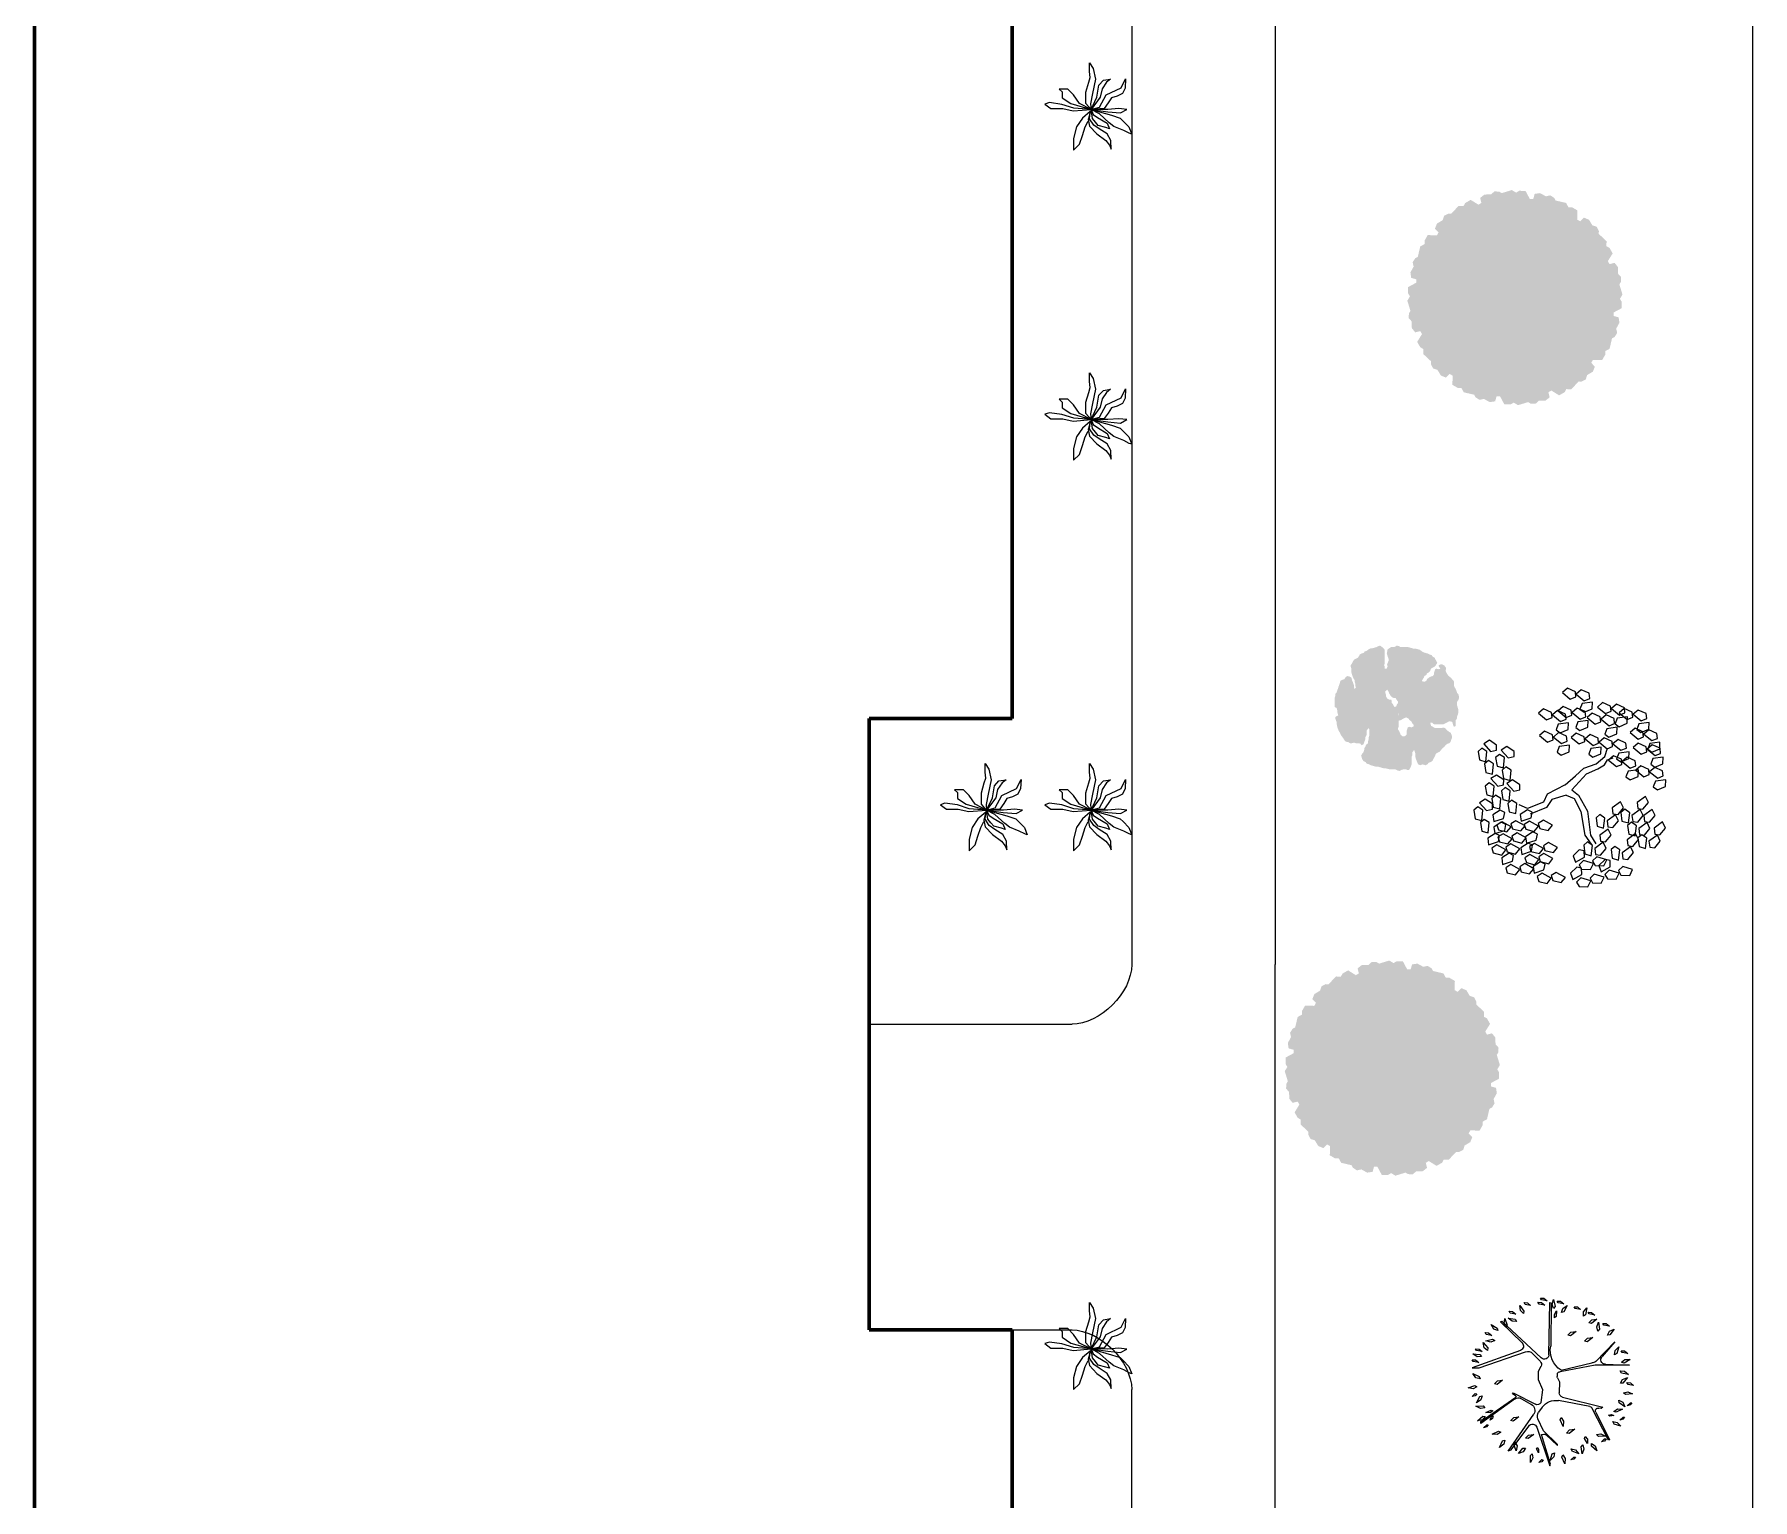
# Model space of a CAD drawing. Header units: millimetres. Extents: x -273369 to 399464, y -35443 to 194245.
# Drawn here: x 303729 to 307326, y 171941 to 175008 of the extents above; entities that cross this region are included whole.
import ezdxf

# ---------------------------------------------------------------- set-up
doc = ezdxf.new("R2010")
doc.units = ezdxf.units.MM
doc.layers.add('TREES', color=3, linetype='Continuous')

# ---------------------------------------------------------------- blocks, each defined once
blk = doc.blocks.new('R_TREE13')
at = {"layer": 'TREES', "color": 3}
for p, q in [((-659, 1066), (-719, 1123)), ((-719, 1123), (-685, 1015)), ((-622, 1111), (-575, 1160)), ((-609, 1159), (-622, 1111)), ((-577, 1185), (-609, 1159)), ((-575, 1160), (-577, 1185)), ((-445, 1154), (-496, 1052)), ((-441, 1070), (-445, 1154)), ((-331, 1155), (-407, 1192)), ((-407, 1192), (-341, 1098)), ((-390, 1229), (-343, 1279)), ((-377, 1278), (-390, 1229)), ((-345, 1304), (-377, 1278)), ((-343, 1279), (-345, 1304)), ((-300, 1093), (-331, 1155)), ((-197, 1314), (-209, 1201)), ((-209, 1201), (-182, 1170)), ((-164, 1237), (-197, 1314)), ((-182, 1170), (-164, 1237)), ((-18, 1279), (-61, 1330)), ((-61, 1330), (-45, 1241)), ((-45, 1241), (-16, 1223)), ((-22, 1158), (-23, 1117)), ((-23, 1117), (36, 1153)), ((66, 1231), (-22, 1158)), ((-16, 1223), (-18, 1279)), ((36, 1153), (66, 1231)), ((171, 1185), (117, 1250)), ((117, 1250), (138, 1137)), ((138, 1137), (174, 1116)), ((174, 1116), (171, 1185)), ((282, 874), (269, 1263)), ((269, 1263), (269, 710)), ((359, 1276), (301, 1178)), ((301, 1178), (314, 1138)), ((314, 1138), (357, 1192)), ((357, 1192), (359, 1276)), ((497, 1186), (454, 1238)), ((454, 1238), (471, 1148)), ((471, 1148), (499, 1130)), ((499, 1130), (497, 1186)), ((-973, 812), (-925, 861)), ((-960, 860), (-973, 812)), ((-927, 886), (-960, 860)), ((-939, 940), (-948, 923)), ((-948, 923), (-425, 655)), ((-493, 719), (-939, 940)), ((-925, 861), (-927, 886)), ((-881, 876), (-886, 762)), ((-844, 801), (-881, 876)), ((-685, 1015), (-647, 998)), ((-647, 998), (-659, 1066)), ((-549, 1013), (-558, 945)), ((-558, 945), (-542, 926)), ((-531, 966), (-549, 1013)), ((-542, 926), (-531, 966)), ((-496, 1052), (-481, 1013)), ((-481, 1013), (-441, 1070)), ((-341, 1098), (-300, 1093)), ((327, 719), (646, 1029)), ((646, 1029), (405, 821)), ((455, 1062), (436, 1025)), ((436, 1025), (505, 1034)), ((565, 1093), (455, 1062)), ((505, 1034), (565, 1093)), ((758, 949), (753, 908)), ((753, 908), (815, 940)), ((850, 1016), (758, 949)), ((815, 940), (850, 1016)), ((940, 887), (898, 939)), ((898, 939), (914, 849)), ((914, 849), (943, 832)), ((943, 832), (940, 887)), ((-1040, 708), (-1119, 736)), ((-1119, 736), (-1044, 651)), ((-1044, 651), (-1002, 651)), ((-1002, 651), (-1040, 708)), ((-998, 587), (-920, 539)), ((-931, 584), (-998, 587)), ((-888, 549), (-931, 584)), ((-886, 762), (-857, 733)), ((-857, 733), (-844, 801)), ((-415, 833), (-435, 808)), ((-435, 808), (-428, 769)), ((-249, 180), (-415, 833)), ((-401, 623), (-307, 119)), ((269, 710), (159, 141)), ((184, 161), (306, 655)), ((715, 670), (646, 579)), ((646, 579), (654, 538)), ((654, 538), (703, 587)), ((703, 587), (715, 670)), ((851, 781), (819, 755)), ((819, 755), (886, 735)), ((964, 764), (851, 781)), ((886, 735), (964, 764)), ((1012, 739), (943, 648)), ((943, 648), (951, 607)), ((951, 607), (1000, 656)), ((1000, 656), (1012, 739)), ((1121, 650), (1078, 702)), ((1078, 702), (1095, 612)), ((1194, 577), (1082, 555)), ((1095, 612), (1123, 595)), ((1123, 595), (1121, 650)), ((1130, 523), (1194, 577)), ((-1266, 317), (-1219, 367)), ((-1254, 366), (-1266, 317)), ((-1221, 391), (-1254, 366)), ((-1219, 367), (-1221, 391)), ((-1091, 529), (-1169, 498)), ((-1169, 498), (-1055, 484)), ((-1101, 391), (-1166, 444)), ((-1166, 444), (-1125, 338)), ((-1125, 338), (-1086, 323)), ((-1086, 323), (-1101, 391)), ((-1024, 511), (-1091, 529)), ((-1055, 484), (-1024, 511)), ((-920, 539), (-888, 549)), ((-770, 380), (-839, 289)), ((-839, 289), (-831, 248)), ((-831, 248), (-782, 297)), ((-782, 297), (-770, 380)), ((812, 401), (743, 310)), ((743, 310), (751, 269)), ((751, 269), (800, 318)), ((800, 318), (812, 401)), ((1082, 555), (1061, 519)), ((1061, 519), (1130, 523)), ((1208, 423), (1166, 475)), ((1166, 475), (1182, 385)), ((1182, 385), (1211, 368)), ((1211, 368), (1208, 423)), ((-1244, 227), (-1327, 220)), ((-1327, 220), (-1223, 173)), ((-1217, 43), (-1275, -18)), ((-1275, -18), (-1166, 15)), ((-1185, 189), (-1244, 227)), ((-1223, 173), (-1185, 189)), ((-1149, 53), (-1217, 43)), ((-1166, 15), (-1149, 53)), ((-861, -84), (-1032, 100)), ((-1032, 100), (-1019, 100)), ((-1019, 100), (-797, -126)), ((-639, 199), (-723, 193)), ((-723, 193), (-619, 146)), ((-581, 162), (-639, 199)), ((-619, 146), (-581, 162)), ((-5, 131), (-181, 127)), ((61, 100), (-5, 131)), ((96, 99), (130, 98)), ((1052, 80), (1032, 53)), ((1032, 53), (1087, 50)), ((1143, 87), (1052, 80)), ((1087, 50), (1143, 87)), ((1129, 204), (1120, 164)), ((1120, 164), (1184, 188)), ((1229, 259), (1129, 204)), ((1184, 188), (1229, 259)), ((1218, 62), (1184, 38)), ((1184, 38), (1249, 13)), ((1329, 37), (1218, 62)), ((1249, 13), (1329, 37)), ((1301, 150), (1259, 202)), ((1259, 202), (1275, 112)), ((1275, 112), (1303, 95)), ((1303, 95), (1301, 150)), ((-1359, -26), (-1337, -13)), ((-737, -234), (-1359, -26)), ((-1337, -13), (-855, -161)), ((-1308, -204), (-1260, -154)), ((-1295, -155), (-1308, -204)), ((-1262, -129), (-1295, -155)), ((-1260, -154), (-1262, -129)), ((-1099, -205), (-1149, -208)), ((-1149, -208), (-1088, -238)), ((-1065, -228), (-1099, -205)), ((-1088, -238), (-1065, -228)), ((-855, -161), (-849, -121)), ((-797, -126), (-603, -217)), ((-414, -147), (-494, -205)), ((-183, -615), (-366, -258)), ((-342, -168), (-337, -165)), ((-337, -165), (-133, -139)), ((-133, -139), (30, -206)), ((30, -206), (168, -206)), ((168, -206), (252, -166)), ((330, -180), (456, -303)), ((979, -799), (385, -163)), ((436, -38), (1280, -25)), ((1275, -4), (576, -8)), ((1281, -159), (1238, -107)), ((1238, -107), (1254, -197)), ((1254, -197), (1283, -215)), ((1280, -25), (1275, -4)), ((1283, -215), (1281, -159)), ((1348, -118), (1305, -66)), ((1305, -66), (1321, -156)), ((1321, -156), (1350, -173)), ((1350, -173), (1348, -118)), ((-1234, -296), (-1307, -336)), ((-1307, -336), (-1193, -337)), ((-1165, -307), (-1234, -296)), ((-1193, -337), (-1165, -307)), ((-1134, -454), (-1163, -532)), ((-1163, -532), (-1077, -458)), ((-1076, -416), (-1134, -454)), ((-1124, -699), (-526, -285)), ((-1038, -554), (-1121, -567)), ((-717, -365), (-1108, -662)), ((-1077, -458), (-1076, -416)), ((-978, -588), (-1038, -554)), ((-853, -283), (-922, -374)), ((-922, -374), (-914, -415)), ((-914, -415), (-865, -366)), ((-865, -366), (-853, -283)), ((-570, -525), (-639, -615)), ((-582, -608), (-570, -525)), ((-367, -324), (-269, -501)), ((506, -499), (221, -1281)), ((225, -1166), (483, -418)), ((628, -471), (968, -824)), ((1141, -443), (1101, -452)), ((1101, -452), (1150, -500)), ((1233, -511), (1141, -443)), ((1150, -500), (1233, -511)), ((1276, -386), (1233, -334)), ((1233, -334), (1249, -424)), ((1249, -424), (1278, -441)), ((1278, -441), (1276, -386)), ((-1108, -662), (-1124, -699)), ((-1121, -567), (-1015, -607)), ((-1012, -770), (-1063, -836)), ((-1063, -836), (-958, -791)), ((-1015, -607), (-978, -588)), ((-945, -751), (-1012, -770)), ((-958, -791), (-945, -751)), ((-819, -815), (-857, -873)), ((-803, -853), (-819, -815)), ((-273, -578), (-678, -1139)), ((-647, -1139), (-250, -575)), ((-639, -615), (-631, -656)), ((-631, -656), (-582, -608)), ((-228, -577), (-198, -630)), ((-198, -630), (-183, -615)), ((24, -787), (-45, -878)), ((12, -870), (24, -787)), ((912, -713), (876, -733)), ((876, -733), (937, -764)), ((1020, -750), (912, -713)), ((937, -764), (1020, -750)), ((968, -824), (979, -799)), ((975, -562), (977, -631)), ((1010, -584), (975, -562)), ((977, -631), (1029, -697)), ((1029, -697), (1010, -584)), ((1094, -576), (1110, -666)), ((1136, -628), (1094, -576)), ((1110, -666), (1138, -683)), ((1138, -683), (1136, -628)), ((-857, -873), (-851, -957)), ((-851, -957), (-803, -853)), ((-746, -1095), (-698, -1045)), ((-733, -1046), (-746, -1095)), ((-700, -1021), (-733, -1046)), ((-698, -1045), (-700, -1021)), ((-636, -1194), (-559, -1109)), ((-594, -951), (-625, -991)), ((-625, -991), (-562, -965)), ((-563, -1068), (-616, -1112)), ((-554, -941), (-594, -951)), ((-559, -1109), (-563, -1068)), ((-562, -965), (-554, -941)), ((-473, -944), (-504, -990)), ((-504, -990), (-500, -1057)), ((-500, -1057), (-461, -975)), ((-461, -975), (-473, -944)), ((-422, -1075), (-433, -1144)), ((-391, -1104), (-422, -1075)), ((-394, -1218), (-391, -1104)), ((-45, -878), (-37, -919)), ((-37, -919), (12, -870)), ((547, -1026), (506, -1030)), ((506, -1030), (549, -1084)), ((631, -1104), (547, -1026)), ((549, -1084), (631, -1104)), ((666, -914), (639, -978)), ((639, -978), (660, -1059)), ((660, -1059), (689, -949)), ((689, -949), (666, -914)), ((791, -1015), (748, -963)), ((748, -963), (765, -1053)), ((765, -1053), (793, -1070)), ((793, -1070), (791, -1015)), ((826, -865), (851, -929)), ((866, -873), (826, -865)), ((851, -929), (922, -973)), ((922, -973), (866, -873)), ((-678, -1139), (-647, -1139)), ((-616, -1112), (-636, -1194)), ((-433, -1144), (-394, -1218)), ((-294, -1140), (-340, -1210)), ((-340, -1210), (-239, -1157)), ((-229, -1117), (-294, -1140)), ((-240, -1281), (-193, -1231)), ((-228, -1232), (-240, -1281)), ((-239, -1157), (-229, -1117)), ((-195, -1206), (-228, -1232)), ((-193, -1231), (-195, -1206)), ((-85, -1202), (-116, -1264)), ((-116, -1264), (-100, -1346)), ((-100, -1346), (-64, -1238)), ((-64, -1238), (-85, -1202)), ((47, -1151), (64, -1218)), ((86, -1165), (47, -1151)), ((64, -1218), (130, -1270)), ((130, -1270), (86, -1165)), ((221, -1281), (225, -1166)), ((353, -1226), (310, -1174)), ((310, -1174), (326, -1264)), ((326, -1264), (355, -1281)), ((355, -1281), (353, -1226)), ((406, -1130), (403, -1199)), ((403, -1199), (451, -1268)), ((440, -1155), (406, -1130)), ((451, -1268), (440, -1155)), ((528, -1169), (485, -1117)), ((485, -1117), (502, -1207)), ((502, -1207), (530, -1225)), ((530, -1225), (528, -1169))]:
    blk.add_line(p, q, dxfattribs=at)
for centre, radius, start, end in [((356, 877), 74.2, 181.8634, 310.8225), ((-473, 760), 45.5, 243.64, 10.6014), ((-446, 614), 45.5, 10.6014, 62.8786), ((379, 666), 74.2, 134.2448, 188.0202), ((-569, 70), 267, 305.6088, 10.6014), ((-182, 197), 69.3, 194.2079, 271.0805), ((80, 142), 45.5, 245.2333, 290.9483), ((113, 140), 45.5, 290.9483, 1.3032), ((501, 356), 372, 211.6861, 281.6811), ((-894, -115), 45.5, 351.8668, 43.0362), ((-761, -305), 74.2, 305.6088, 71.5971), ((-559, -115), 111, 246.551, 305.6088), ((-464, -377), 111, 28.8202, 123.7178), ((-304, -226), 69.3, 123.3556, 207.1442), ((281, -229), 69.3, 45.654, 114.8963), ((439, -112), 74.2, 91.721, 223.4992), ((-334, -537), 74.2, 322.3062, 28.8202), ((378, -382), 111, 341.1475, 45.654), ((576, -524), 74.2, 45.654, 159.9847), ((-239, -584), 13.6, 28.8202, 142.9276)]:
    blk.add_arc(centre, radius, start, end, dxfattribs=at)
blk = doc.blocks.new('R_TREE9')
at = {"layer": 'TREES', "color": 3}
for p, q in [((-699, 992), (-617, 1059)), ((-617, 1059), (-545, 1024)), ((-540, 1054), (-459, 1120)), ((-532, 993), (-540, 1054)), ((-386, 1085), (-460, 983)), ((-459, 1120), (-386, 1085)), ((3, 1024), (43, 1121)), ((43, 1121), (124, 1124)), ((124, 1124), (108, 1000)), ((143, 1027), (171, 1094)), ((171, 1094), (232, 1087)), ((232, 1087), (275, 991)), ((278, 993), (318, 1090)), ((318, 1090), (399, 1093)), ((399, 1093), (382, 969)), ((418, 996), (445, 1063)), ((445, 1063), (506, 1056)), ((459, 955), (499, 1052)), ((499, 1052), (580, 1055)), ((506, 1056), (550, 960)), ((580, 1055), (563, 931)), ((-707, 879), (-583, 895)), ((-683, 802), (-707, 879)), ((-690, 932), (-699, 992)), ((-618, 922), (-690, 932)), ((-545, 1024), (-618, 922)), ((-583, 895), (-540, 835)), ((-540, 835), (-579, 788)), ((-547, 867), (-465, 934)), ((-538, 807), (-547, 867)), ((-460, 983), (-532, 993)), ((-393, 899), (-466, 797)), ((-465, 934), (-393, 899)), ((-389, 786), (-307, 853)), ((-388, 928), (-307, 995)), ((-380, 868), (-388, 928)), ((-308, 858), (-380, 868)), ((-235, 960), (-308, 858)), ((-307, 995), (-235, 960)), ((-307, 853), (-235, 817)), ((-231, 847), (-149, 914)), ((-223, 786), (-231, 847)), ((-77, 878), (-150, 777)), ((-149, 914), (-77, 878)), ((39, 974), (3, 1024)), ((108, 1000), (39, 974)), ((222, 930), (143, 1027)), ((161, 858), (189, 926)), ((241, 761), (161, 858)), ((189, 926), (250, 918)), ((275, 991), (222, 930)), ((250, 918), (294, 822)), ((314, 943), (278, 993)), ((382, 969), (314, 943)), ((497, 899), (418, 996)), ((436, 827), (464, 895)), ((495, 906), (459, 955)), ((464, 895), (525, 887)), ((563, 931), (495, 906)), ((550, 960), (497, 899)), ((525, 887), (568, 791)), ((599, 958), (626, 1026)), ((678, 861), (599, 958)), ((617, 789), (645, 857)), ((626, 1026), (687, 1018)), ((645, 857), (706, 849)), ((731, 922), (678, 861)), ((687, 1018), (731, 922)), ((698, 824), (739, 921)), ((706, 849), (749, 754)), ((739, 921), (819, 924)), ((819, 924), (803, 800)), ((838, 827), (866, 894)), ((866, 894), (927, 887)), ((927, 887), (970, 791)), ((-1032, 688), (-960, 724)), ((-1028, 582), (-1032, 688)), ((-960, 724), (-923, 604)), ((-839, 667), (-757, 734)), ((-830, 606), (-839, 667)), ((-685, 698), (-758, 597)), ((-757, 734), (-685, 698)), ((-579, 788), (-683, 802)), ((-681, 728), (-599, 795)), ((-672, 667), (-681, 728)), ((-600, 658), (-672, 667)), ((-527, 760), (-600, 658)), ((-599, 795), (-527, 760)), ((-555, 754), (-431, 769)), ((-532, 676), (-555, 754)), ((-466, 797), (-538, 807)), ((-427, 662), (-532, 676)), ((-431, 769), (-388, 710)), ((-388, 710), (-427, 662)), ((-397, 672), (-273, 688)), ((-374, 595), (-397, 672)), ((-381, 725), (-389, 786)), ((-308, 716), (-381, 725)), ((-235, 817), (-308, 716)), ((-273, 688), (-231, 629)), ((-231, 629), (-269, 581)), ((-150, 777), (-223, 786)), ((126, 692), (166, 790)), ((162, 643), (126, 692)), ((230, 669), (162, 643)), ((166, 790), (247, 793)), ((247, 793), (230, 669)), ((294, 822), (241, 761)), ((266, 695), (294, 763)), ((345, 598), (266, 695)), ((294, 763), (354, 755)), ((342, 580), (382, 677)), ((398, 659), (345, 598)), ((354, 755), (398, 659)), ((382, 677), (463, 680)), ((516, 730), (436, 827)), ((463, 680), (446, 556)), ((482, 582), (510, 650)), ((510, 650), (570, 643)), ((568, 791), (516, 730)), ((570, 643), (614, 547)), ((697, 693), (617, 789)), ((749, 754), (697, 693)), ((734, 774), (698, 824)), ((803, 800), (734, 774)), ((768, 561), (809, 658)), ((809, 658), (889, 661)), ((918, 730), (838, 827)), ((857, 658), (885, 726)), ((936, 561), (857, 658)), ((889, 661), (873, 537)), ((885, 726), (945, 718)), ((908, 564), (936, 631)), ((970, 791), (918, 730)), ((936, 631), (997, 624)), ((945, 718), (989, 622)), ((-1079, 525), (-1007, 561)), ((-1075, 419), (-1079, 525)), ((-1021, 389), (-1075, 419)), ((-975, 552), (-1028, 582)), ((-970, 441), (-1021, 389)), ((-1007, 561), (-970, 441)), ((-989, 344), (-927, 453)), ((-923, 604), (-975, 552)), ((-927, 453), (-854, 450)), ((-854, 450), (-839, 391)), ((-847, 553), (-723, 569)), ((-824, 476), (-847, 553)), ((-758, 597), (-830, 606)), ((-719, 462), (-824, 476)), ((-723, 569), (-681, 510)), ((-681, 510), (-719, 462)), ((-628, 396), (-547, 463)), ((-547, 463), (-474, 428)), ((-474, 428), (-547, 326)), ((-453, 485), (-372, 552)), ((-445, 425), (-453, 485)), ((-372, 415), (-445, 425)), ((-269, 581), (-374, 595)), ((-372, 552), (-299, 517)), ((-299, 517), (-372, 415)), ((-295, 547), (-214, 613)), ((-287, 486), (-295, 547)), ((-214, 476), (-287, 486)), ((-214, 613), (-141, 578)), ((-141, 578), (-214, 476)), ((284, 527), (312, 594)), ((364, 430), (284, 527)), ((308, 383), (367, 421)), ((312, 594), (373, 587)), ((378, 530), (342, 580)), ((416, 491), (364, 430)), ((367, 421), (390, 489)), ((373, 587), (416, 491)), ((446, 556), (378, 530)), ((408, 389), (507, 421)), ((561, 486), (482, 582)), ((500, 414), (528, 482)), ((528, 482), (589, 474)), ((614, 547), (561, 486)), ((589, 474), (632, 378)), ((640, 436), (680, 533)), ((676, 386), (640, 436)), ((680, 533), (761, 536)), ((761, 536), (744, 412)), ((804, 511), (768, 561)), ((780, 439), (808, 506)), ((859, 342), (780, 439)), ((873, 537), (804, 511)), ((808, 506), (868, 499)), ((868, 499), (912, 403)), ((988, 467), (908, 564)), ((927, 395), (955, 463)), ((989, 622), (936, 561)), ((955, 463), (1015, 455)), ((1040, 528), (988, 467)), ((997, 624), (1040, 528)), ((1015, 455), (1059, 359)), ((-1172, 180), (-1100, 217)), ((-1125, 343), (-1053, 380)), ((-1121, 238), (-1125, 343)), ((-1068, 208), (-1121, 238)), ((-1100, 217), (-1063, 97)), ((-1016, 260), (-1068, 208)), ((-1053, 380), (-1016, 260)), ((-914, 316), (-989, 344)), ((-962, 212), (-890, 248)), ((-958, 106), (-962, 212)), ((-915, 375), (-843, 411)), ((-911, 269), (-915, 375)), ((-839, 391), (-914, 316)), ((-858, 239), (-911, 269)), ((-890, 248), (-853, 128)), ((-806, 291), (-858, 239)), ((-843, 411), (-806, 291)), ((-795, 222), (-671, 238)), ((-771, 145), (-795, 222)), ((-786, 335), (-705, 402)), ((-778, 275), (-786, 335)), ((-705, 265), (-778, 275)), ((-705, 402), (-632, 367)), ((-632, 367), (-705, 265)), ((-671, 238), (-628, 178)), ((-545, 145), (-656, 220)), ((-545, 214), (-650, 277)), ((-620, 336), (-628, 396)), ((-547, 326), (-620, 336)), ((-253, 177), (-545, 214)), ((-462, 372), (-338, 388)), ((-438, 295), (-462, 372)), ((-334, 281), (-438, 295)), ((-338, 388), (-295, 328)), ((-295, 328), (-334, 281)), ((197, 164), (256, 302)), ((256, 302), (308, 383)), ((267, 133), (320, 283)), ((320, 283), (408, 389)), ((400, 242), (441, 339)), ((436, 192), (400, 242)), ((505, 218), (436, 192)), ((441, 339), (521, 342)), ((580, 317), (500, 414)), ((521, 342), (505, 218)), ((540, 244), (568, 312)), ((620, 148), (540, 244)), ((568, 312), (629, 305)), ((632, 378), (580, 317)), ((672, 209), (620, 148)), ((629, 305), (672, 209)), ((744, 412), (676, 386)), ((798, 270), (826, 338)), ((878, 173), (798, 270)), ((826, 338), (887, 330)), ((912, 403), (859, 342)), ((930, 234), (878, 173)), ((887, 330), (930, 234)), ((1006, 298), (927, 395)), ((944, 135), (984, 233)), ((984, 233), (1065, 236)), ((1059, 359), (1006, 298)), ((1065, 236), (1048, 111)), ((-1168, 75), (-1172, 180)), ((-1115, 45), (-1168, 75)), ((-1063, 97), (-1115, 45)), ((-1083, 0), (-1020, 108)), ((-1020, 108), (-947, 106)), ((-933, 47), (-1007, -28)), ((-905, 76), (-958, 106)), ((-947, 106), (-933, 47)), ((-853, 128), (-905, 76)), ((-873, 31), (-810, 140)), ((-797, 3), (-873, 31)), ((-810, 140), (-737, 137)), ((-723, 78), (-797, 3)), ((-667, 131), (-771, 145)), ((-737, 137), (-723, 78)), ((-628, 178), (-667, 131)), ((-258, 95), (-545, 145)), ((-101, 14), (-258, 95)), ((-60, 70), (-253, 177)), ((-60, -80), (-101, 14)), ((4, -11), (-60, 70)), ((4, -11), (197, 164)), ((63, -93), (174, 33)), ((174, 33), (267, 133)), ((559, 76), (587, 144)), ((638, -21), (559, 76)), ((587, 144), (647, 136)), ((691, 40), (638, -21)), ((647, 136), (691, 40)), ((722, 85), (762, 183)), ((757, 36), (722, 85)), ((826, 61), (757, 36)), ((762, 183), (843, 186)), ((843, 186), (826, 61)), ((861, 88), (889, 156)), ((941, -9), (861, 88)), ((889, 156), (950, 148)), ((994, 52), (941, -9)), ((979, 86), (944, 135)), ((950, 148), (994, 52)), ((1048, 111), (979, 86)), ((1083, 138), (1111, 206)), ((1163, 41), (1083, 138)), ((1102, -31), (1130, 37)), ((1111, 206), (1172, 198)), ((1130, 37), (1191, 30)), ((1216, 102), (1163, 41)), ((1172, 198), (1216, 102)), ((1191, 30), (1234, -66)), ((-1119, -142), (-1057, -91)), ((-1093, -244), (-1119, -142)), ((-1007, -28), (-1083, 0)), ((-1057, -91), (-996, -201)), ((-996, -201), (-1035, -262)), ((-757, -236), (-695, -185)), ((-695, -185), (-633, -294)), ((-60, -80), (-112, -255)), ((63, -93), (-48, -312)), ((424, -140), (464, -43)), ((460, -190), (424, -140)), ((528, -164), (460, -190)), ((464, -43), (545, -40)), ((545, -40), (528, -164)), ((564, -137), (591, -70)), ((643, -234), (564, -137)), ((591, -70), (652, -77)), ((696, -173), (643, -234)), ((652, -77), (696, -173)), ((692, -153), (733, -55)), ((728, -202), (692, -153)), ((797, -176), (728, -202)), ((733, -55), (813, -52)), ((813, -52), (797, -176)), ((832, -150), (860, -82)), ((912, -247), (832, -150)), ((860, -82), (921, -90)), ((880, -81), (908, -13)), ((959, -177), (880, -81)), ((908, -13), (969, -20)), ((964, -186), (912, -247)), ((921, -90), (964, -186)), ((1012, -116), (959, -177)), ((969, -20), (1012, -116)), ((1181, -127), (1102, -31)), ((1234, -66), (1181, -127)), ((-1131, -311), (-1068, -261)), ((-1105, -413), (-1131, -311)), ((-1046, -431), (-1105, -413)), ((-1035, -262), (-1093, -244)), ((-1068, -261), (-1007, -370)), ((-1007, -370), (-1046, -431)), ((-1005, -469), (-967, -350)), ((-967, -350), (-895, -336)), ((-869, -392), (-926, -480)), ((-903, -461), (-840, -411)), ((-895, -336), (-869, -392)), ((-892, -292), (-829, -241)), ((-866, -394), (-892, -292)), ((-807, -412), (-866, -394)), ((-840, -411), (-779, -520)), ((-829, -241), (-768, -351)), ((-768, -351), (-807, -412)), ((-769, -405), (-706, -354)), ((-743, -507), (-769, -405)), ((-731, -338), (-757, -236)), ((-673, -356), (-731, -338)), ((-706, -354), (-645, -464)), ((-633, -294), (-673, -356)), ((-489, -299), (-426, -248)), ((-463, -401), (-489, -299)), ((-404, -419), (-463, -401)), ((-426, -248), (-365, -357)), ((-365, -357), (-404, -419)), ((-212, -318), (-293, -518)), ((-147, -355), (-223, -549)), ((-112, -255), (-212, -318)), ((-48, -312), (-147, -355)), ((582, -306), (610, -238)), ((662, -403), (582, -306)), ((610, -238), (671, -246)), ((714, -342), (662, -403)), ((671, -246), (714, -342)), ((851, -318), (879, -251)), ((930, -415), (851, -318)), ((879, -251), (939, -258)), ((983, -354), (930, -415)), ((939, -258), (983, -354)), ((-1014, -524), (-952, -473)), ((-988, -626), (-1014, -524)), ((-926, -480), (-1005, -469)), ((-952, -473), (-890, -582)), ((-890, -582), (-930, -644)), ((-877, -563), (-903, -461)), ((-819, -582), (-877, -563)), ((-779, -520), (-819, -582)), ((-778, -619), (-740, -500)), ((-698, -630), (-778, -619)), ((-684, -525), (-743, -507)), ((-740, -500), (-668, -487)), ((-641, -542), (-698, -630)), ((-645, -464), (-684, -525)), ((-668, -487), (-641, -542)), ((-643, -563), (-605, -444)), ((-564, -574), (-643, -563)), ((-641, -618), (-578, -567)), ((-614, -720), (-641, -618)), ((-605, -444), (-533, -430)), ((-578, -567), (-517, -676)), ((-507, -485), (-564, -574)), ((-533, -430), (-507, -485)), ((-500, -468), (-437, -417)), ((-474, -570), (-500, -468)), ((-494, -630), (-432, -579)), ((-416, -588), (-474, -570)), ((-437, -417), (-376, -526)), ((-432, -579), (-371, -689)), ((-376, -526), (-416, -588)), ((-375, -626), (-337, -506)), ((-337, -506), (-265, -493)), ((-238, -548), (-295, -637)), ((-265, -493), (-238, -548)), ((-223, -549), (-177, -650)), ((-1026, -693), (-963, -642)), ((-1000, -795), (-1026, -693)), ((-941, -813), (-1000, -795)), ((-930, -644), (-988, -626)), ((-963, -642), (-902, -752)), ((-902, -752), (-941, -813)), ((-900, -851), (-862, -732)), ((-862, -732), (-790, -718)), ((-764, -773), (-821, -862)), ((-790, -718), (-764, -773)), ((-786, -862), (-724, -811)), ((-775, -693), (-712, -642)), ((-749, -795), (-775, -693)), ((-690, -813), (-749, -795)), ((-724, -811), (-662, -920)), ((-712, -642), (-651, -751)), ((-651, -751), (-690, -813)), ((-652, -787), (-589, -736)), ((-626, -889), (-652, -787)), ((-556, -738), (-614, -720)), ((-589, -736), (-528, -845)), ((-517, -676), (-556, -738)), ((-527, -945), (-488, -825)), ((-506, -799), (-443, -749)), ((-480, -901), (-506, -799)), ((-468, -732), (-494, -630)), ((-488, -825), (-417, -812)), ((-410, -750), (-468, -732)), ((-443, -749), (-382, -858)), ((-417, -812), (-390, -867)), ((-371, -689), (-410, -750)), ((-295, -637), (-375, -626)), ((-342, -838), (-270, -825)), ((-285, -692), (-161, -680)), ((-264, -770), (-285, -692)), ((-270, -825), (-244, -880)), ((-160, -787), (-264, -770)), ((-161, -680), (-120, -741)), ((-120, -741), (-160, -787)), ((-135, -771), (-10, -759)), ((-114, -849), (-135, -771)), ((-13, -715), (4, -644)), ((81, -798), (-13, -715)), ((-10, -759), (30, -820)), ((30, -820), (-10, -866)), ((4, -644), (65, -642)), ((65, -642), (124, -729)), ((124, -729), (81, -798)), ((118, -761), (242, -749)), ((139, -839), (118, -761)), ((242, -749), (283, -810)), ((283, -810), (243, -856)), ((268, -840), (393, -828)), ((390, -784), (407, -712)), ((484, -867), (390, -784)), ((393, -828), (433, -889)), ((407, -712), (468, -710)), ((468, -710), (527, -798)), ((527, -798), (484, -867)), ((-821, -862), (-900, -851)), ((-760, -964), (-786, -862)), ((-702, -982), (-760, -964)), ((-662, -920), (-702, -982)), ((-661, -1020), (-623, -901)), ((-581, -1031), (-661, -1020)), ((-567, -907), (-626, -889)), ((-623, -901), (-551, -887)), ((-524, -942), (-581, -1031)), ((-528, -845), (-567, -907)), ((-551, -887), (-524, -942)), ((-447, -956), (-527, -945)), ((-519, -1024), (-394, -1012)), ((-498, -1102), (-519, -1024)), ((-421, -920), (-480, -901)), ((-390, -867), (-447, -956)), ((-382, -858), (-421, -920)), ((-394, -1012), (-354, -1073)), ((-380, -957), (-342, -838)), ((-301, -968), (-380, -957)), ((-244, -880), (-301, -968)), ((-246, -1047), (-229, -975)), ((-229, -975), (-168, -973)), ((-227, -886), (-102, -874)), ((-206, -964), (-227, -886)), ((-102, -981), (-206, -964)), ((-168, -973), (-110, -1061)), ((-10, -866), (-114, -849)), ((-102, -874), (-62, -935)), ((-62, -935), (-102, -981)), ((-77, -965), (48, -953)), ((-56, -1043), (-77, -965)), ((46, -909), (63, -838)), ((139, -992), (46, -909)), ((48, -953), (89, -1014)), ((89, -1014), (48, -1060)), ((63, -838), (124, -836)), ((124, -836), (182, -923)), ((243, -856), (139, -839)), ((182, -923), (139, -992)), ((194, -974), (318, -962)), ((215, -1052), (194, -974)), ((289, -918), (268, -840)), ((393, -935), (289, -918)), ((318, -962), (359, -1023)), ((359, -1023), (319, -1069)), ((433, -889), (393, -935)), ((466, -996), (483, -925)), ((560, -1079), (466, -996)), ((483, -925), (544, -923)), ((544, -923), (603, -1011)), ((603, -1011), (560, -1079)), ((-394, -1119), (-498, -1102)), ((-354, -1073), (-394, -1119)), ((-369, -1103), (-244, -1091)), ((-348, -1181), (-369, -1103)), ((-244, -1198), (-348, -1181)), ((-153, -1130), (-246, -1047)), ((-244, -1091), (-204, -1152)), ((-204, -1152), (-244, -1198)), ((-110, -1061), (-153, -1130)), ((48, -1060), (-56, -1043)), ((319, -1069), (215, -1052)), ((344, -1053), (469, -1041)), ((365, -1130), (344, -1053)), ((469, -1148), (365, -1130)), ((469, -1041), (509, -1102)), ((509, -1102), (469, -1148))]:
    blk.add_line(p, q, dxfattribs=at)
blk = doc.blocks.new('R_TREE8')
at = {"layer": 'TREES', "color": 3}
for p, q in [((-86, 880), (-139, 649)), ((-4, 1005), (-86, 880)), ((-22, 686), (-4, 818)), ((-4, 818), (-4, 1005)), ((-694, 461), (-793, 655)), ((-793, 655), (-781, 455)), ((-781, 455), (-723, 336)), ((-372, 304), (-694, 461)), ((-308, 624), (-466, 649)), ((-466, 649), (-378, 580)), ((-378, 580), (-279, 436)), ((-209, 517), (-308, 624)), ((-279, 436), (-238, 254)), ((-168, 254), (-209, 517)), ((-139, 649), (-74, 336)), ((13, 580), (-22, 686)), ((72, 367), (13, 580)), ((341, 305), (468, 432)), ((468, 432), (659, 432)), ((659, 432), (595, 369)), ((-822, -15), (-647, 4)), ((-723, 336), (-606, 279)), ((-647, 4), (-407, -15)), ((-606, 279), (-483, 242)), ((-483, 242), (-413, 129)), ((-413, 129), (-326, 10)), ((-226, 35), (-372, 304)), ((-326, 10), (-40, -12)), ((-238, 254), (-40, -12)), ((-40, -12), (-226, 35)), ((-40, -12), (-168, 254)), ((-74, 336), (-28, 110)), ((-40, -12), (72, 117)), ((405, 115), (-40, -12)), ((-40, -12), (214, 115)), ((-28, 110), (-40, -12)), ((-40, -12), (340, 17)), ((72, 117), (72, 367)), ((214, 115), (341, 305)), ((340, 17), (597, 98)), ((580, 4), (352, -46)), ((595, 242), (405, 115)), ((837, 4), (580, 4)), ((595, 369), (595, 242)), ((597, 98), (872, 135)), ((971, 104), (837, 4)), ((872, 135), (971, 104)), ((-738, -266), (-865, -393)), ((-682, -90), (-822, -15)), ((-675, -203), (-738, -266)), ((-402, -65), (-682, -90)), ((-484, -139), (-675, -203)), ((-536, -384), (-437, -303)), ((-40, -12), (-484, -139)), ((-390, -315), (-442, -434)), ((-437, -303), (-220, -109)), ((-407, -15), (-40, -12)), ((-40, -12), (-402, -65)), ((-180, -190), (-390, -315)), ((-361, -409), (-197, -365)), ((-220, -109), (-40, -12)), ((-215, -434), (-98, -353)), ((-197, -365), (-133, -290)), ((-86, -121), (-180, -190)), ((-133, -290), (-69, -209)), ((-98, -353), (-4, -215)), ((-40, -12), (-86, -121)), ((-69, -209), (-40, -12)), ((352, -46), (-40, -12)), ((-40, -12), (25, -234)), ((-4, -215), (-22, -59)), ((-22, -59), (151, -203)), ((25, -234), (-4, -378)), ((87, -393), (24, -266)), ((151, -203), (278, -393)), ((-865, -393), (-927, -553)), ((-927, -553), (-875, -534)), ((-875, -534), (-752, -472)), ((-752, -472), (-536, -384)), ((-477, -878), (-472, -691)), ((-472, -691), (-390, -547)), ((-442, -434), (-361, -409)), ((-361, -691), (-442, -791)), ((-390, -547), (-215, -434)), ((-168, -547), (-361, -691)), ((-4, -378), (-168, -547)), ((151, -584), (87, -393)), ((214, -774), (151, -584)), ((278, -393), (341, -647)), ((341, -647), (341, -901)), ((-442, -791), (-477, -878)), ((341, -901), (214, -774))]:
    blk.add_line(p, q, dxfattribs=at)

msp = doc.modelspace()

# ---------------------------------------------------------------- hatches: boundary and pattern name
h = msp.add_hatch(color=256)
h.dxf.hatch_style = 1
h.set_gradient(color1=(153, 204, 0), color2=(51, 51, 51), rotation=208, tint=1)
h.paths.add_polyline_path([(306821.924, 174682.356), (306830.885, 174676.967), (306837.158, 174680.724), (306850.453, 174680.685), (306859.494, 174663.829), (306866.73, 174663.829), (306869.704, 174674.347), (306880.972, 174675.942), (306893.149, 174669.255), (306902.345, 174671.215), (306910.833, 174665.801), (306913.696, 174660.443), (306935.384, 174655.391), (306940.45, 174646.244), (306947.761, 174646.361), (306959.256, 174639.68), (306958.657, 174620.562), (306964.924, 174616.944), (306972.758, 174624.566), (306983.314, 174620.313), (306990.516, 174608.434), (306999.46, 174605.533), (307004.104, 174596.6), (307003.904, 174590.529), (307020.161, 174575.31), (307019.975, 174564.855), (307026.365, 174561.301), (307032.979, 174549.768), (307022.901, 174533.51), (307026.52, 174527.244), (307037.115, 174529.927), (307044.131, 174520.966), (307044.428, 174507.077), (307050.724, 174500.093), (307050.279, 174490.035), (307047.07, 174484.877), (307053.54, 174463.568), (307048.151, 174454.608), (307051.908, 174448.335), (307051.869, 174435.039), (307035.013, 174425.999), (307035.013, 174418.763), (307045.531, 174415.789), (307047.126, 174404.521), (307040.439, 174392.344), (307042.399, 174383.148), (307036.985, 174374.66), (307031.627, 174371.797), (307026.576, 174350.108), (307017.428, 174345.042), (307017.546, 174337.732), (307010.864, 174326.237), (306991.746, 174326.836), (306988.128, 174320.569), (306995.75, 174312.734), (306991.497, 174302.179), (306979.618, 174294.977), (306976.717, 174286.032), (306967.784, 174281.389), (306961.713, 174281.589), (306946.494, 174265.331), (306936.039, 174265.518), (306932.485, 174259.128), (306920.952, 174252.513), (306904.694, 174262.591), (306898.428, 174258.973), (306901.111, 174248.377), (306892.15, 174241.362), (306878.262, 174241.065), (306871.277, 174234.769), (306861.219, 174235.214), (306856.061, 174238.423), (306834.753, 174231.953), (306825.792, 174237.342), (306819.519, 174233.585), (306806.223, 174233.623), (306797.183, 174250.48), (306789.947, 174250.48), (306786.973, 174239.962), (306775.705, 174238.367), (306763.528, 174245.054), (306754.332, 174243.094), (306745.844, 174248.508), (306742.981, 174253.866), (306721.293, 174258.917), (306716.227, 174268.064), (306708.916, 174267.947), (306697.421, 174274.628), (306698.02, 174293.747), (306691.753, 174297.365), (306683.919, 174289.743), (306673.363, 174293.996), (306666.161, 174305.875), (306657.217, 174308.776), (306652.573, 174317.709), (306652.773, 174323.78), (306636.515, 174338.999), (306636.702, 174349.454), (306630.312, 174353.007), (306623.698, 174364.541), (306633.775, 174380.798), (306630.157, 174387.065), (306619.561, 174384.382), (306612.546, 174393.342), (306612.249, 174407.231), (306605.953, 174414.216), (306606.398, 174424.274), (306609.607, 174429.432), (306603.137, 174450.74), (306608.526, 174459.701), (306604.769, 174465.974), (306604.808, 174479.269), (306621.664, 174488.31), (306621.664, 174495.546), (306611.146, 174498.52), (306609.551, 174509.788), (306616.238, 174521.964), (306614.278, 174531.161), (306619.692, 174539.649), (306625.05, 174542.511), (306630.101, 174564.2), (306639.248, 174569.266), (306639.131, 174576.577), (306645.813, 174588.072), (306664.931, 174587.473), (306668.549, 174593.739), (306660.927, 174601.574), (306665.18, 174612.13), (306677.059, 174619.332), (306679.96, 174628.276), (306688.893, 174632.92), (306694.964, 174632.72), (306710.183, 174648.977), (306720.638, 174648.791), (306724.192, 174655.181), (306735.725, 174661.795), (306751.982, 174651.717), (306758.249, 174655.335), (306755.566, 174665.931), (306764.527, 174672.946), (306778.415, 174673.244), (306785.4, 174679.539), (306795.458, 174679.095), (306800.616, 174675.886)])
h = msp.add_hatch(color=256)
h.dxf.hatch_style = 1
h.set_gradient(color1=(63, 127, 79), color2=(0, 153, 0), rotation=147, tint=1)
h.paths.add_polyline_path([(306621.431, 173722.062), (306629.835, 173719.668), (306633.479, 173716.548), (306637.554, 173714.371), (306645.907, 173711.992), (306649.603, 173710.019), (306653.678, 173708.858), (306656.336, 173705.521), (306660.411, 173703.344), (306661.651, 173700.007), (306664.309, 173695.654), (306665.726, 173692.317), (306663.069, 173687.964), (306660.411, 173684.627), (306652.731, 173680.526), (306651.02, 173675.921), (306648.185, 173672.584), (306644.287, 173670.408), (306642.87, 173667.07), (306638.795, 173664.894), (306637.554, 173661.557), (306633.139, 173654.325), (306638.795, 173652.851), (306642.87, 173655.028), (306644.287, 173658.365), (306648.185, 173661.557), (306652.26, 173663.878), (306656.336, 173664.894), (306658.993, 173668.231), (306658.993, 173671.568), (306661.598, 173679.568), (306664.309, 173680.274), (306668.384, 173679.258), (306672.459, 173680.274), (306669.801, 173683.611), (306668.384, 173686.949), (306672.459, 173689.125), (306676.357, 173689.125), (306680.432, 173686.949), (306683.09, 173683.611), (306684.507, 173680.274), (306683.09, 173676.937), (306684.507, 173672.584), (306688.583, 173665.91), (306693.898, 173661.557), (306697.973, 173657.204), (306700.631, 173653.867), (306700.631, 173645.161), (306701.871, 173641.824), (306704.529, 173637.471), (306705.946, 173634.134), (306707.187, 173629.781), (306710.022, 173626.444), (306711.262, 173622.091), (306711.262, 173618.754), (306710.022, 173614.401), (306707.187, 173611.064), (306707.187, 173603.374), (306710.022, 173594.668), (306710.022, 173587.994), (306708.604, 173583.641), (306707.187, 173580.304), (306707.187, 173575.951), (306704.529, 173572.614), (306704.529, 173560.571), (306700.631, 173558.394), (306699.213, 173561.731), (306697.173, 173568.891), (306691.24, 173570.437), (306679.015, 173563.908), (306658.993, 173563.908), (306654.918, 173567.1), (306651.02, 173567.1), (306652.905, 173560.485), (306660.895, 173556.218), (306675.117, 173556.218), (306679.192, 173557.233), (306683.09, 173555.057), (306685.748, 173551.72), (306689.823, 173548.528), (306693.898, 173546.351), (306696.556, 173539.2), (306696.556, 173535.324), (306695.138, 173531.987), (306693.898, 173527.634), (306691.24, 173524.297), (306687.165, 173523.281), (306683.09, 173519.944), (306680.432, 173516.607), (306676.357, 173513.415), (306671.042, 173506.74), (306663.12, 173502.51), (306659.901, 173494.931), (306657.576, 173491.36), (306656.336, 173488.023), (306652.26, 173484.831), (306648.185, 173483.67), (306645.528, 173480.333), (306641.63, 173478.157), (306635.472, 173479.911), (306629.581, 173478.157), (306625.506, 173480.333), (306624.089, 173483.67), (306622.848, 173487.007), (306621.431, 173490.345), (306620.191, 173494.698), (306620.191, 173502.388), (306618.773, 173505.725), (306617.356, 173510.078), (306613.458, 173505.183), (306613.458, 173499.05), (306612.04, 173495.713), (306612.04, 173480.333), (306610.8, 173475.98), (306609.383, 173472.643), (306606.725, 173468.29), (306602.65, 173468.29), (306600.476, 173469.451), (306594.677, 173469.451), (306590.601, 173468.29), (306586.526, 173466.114), (306582.628, 173467.275), (306578.553, 173469.451), (306566.505, 173469.451), (306562.43, 173470.467), (306558.354, 173471.627), (306554.456, 173471.627), (306550.381, 173472.643), (306546.306, 173473.804), (306542.408, 173474.965), (306538.333, 173474.965), (306534.258, 173475.98), (306525.905, 173478.359), (306522.209, 173480.333), (306518.134, 173481.494), (306515.477, 173484.831), (306511.401, 173487.007), (306508.744, 173490.345), (306506.404, 173498.556), (306508.744, 173502.388), (306511.401, 173505.725), (306512.819, 173510.078), (306512.819, 173513.415), (306515.477, 173517.768), (306516.894, 173521.105), (306520.792, 173524.297), (306520.792, 173527.634), (306522.209, 173533.148), (306522.209, 173536.485), (306523.627, 173540.838), (306523.627, 173552.881), (306522.209, 173556.218), (306518.134, 173551.101), (306518.134, 173541.853), (306515.477, 173537.501), (306515.477, 173534.163), (306514.236, 173529.811), (306512.819, 173526.473), (306511.401, 173522.12), (306507.503, 173519.944), (306504.846, 173523.281), (306500.77, 173524.297), (306495.455, 173524.297), (306491.38, 173525.458), (306487.305, 173524.297), (306483.407, 173524.297), (306479.332, 173526.473), (306474.016, 173527.634), (306471.181, 173530.971), (306468.523, 173535.324), (306465.866, 173538.661), (306463.208, 173543.014), (306461.791, 173546.351), (306459.133, 173550.704), (306457.893, 173554.041), (306456.475, 173558.394), (306455.235, 173563.908), (306455.235, 173568.261), (306453.817, 173571.598), (306452.4, 173575.951), (306452.4, 173579.288), (306458.608, 173582.604), (306456.475, 173589.154), (306456.475, 173592.492), (306455.235, 173597.86), (306451.16, 173600.182), (306451.16, 173619.915), (306452.4, 173623.252), (306452.4, 173627.605), (306455.235, 173630.942), (306456.475, 173635.295), (306457.893, 173638.632), (306459.133, 173642.985), (306460.55, 173646.322), (306461.791, 173650.675), (306463.208, 173655.028), (306467.283, 173657.204), (306471.181, 173658.365), (306474.016, 173662.718), (306477.914, 173664.894), (306481.989, 173663.878), (306486.064, 173661.557), (306487.305, 173656.188), (306488.722, 173652.851), (306489.962, 173649.514), (306491.38, 173645.161), (306491.38, 173641.824), (306492.797, 173637.471), (306495.455, 173640.808), (306494.038, 173645.161), (306494.038, 173649.514), (306492.797, 173652.851), (306492.797, 173656.188), (306489.962, 173660.541), (306488.722, 173663.878), (306486.064, 173672.04), (306486.064, 173680.274), (306484.647, 173684.627), (306484.647, 173687.964), (306487.305, 173691.301), (306488.722, 173694.639), (306491.38, 173698.991), (306499.206, 173703.171), (306502.188, 173706.681), (306503.428, 173710.019), (306507.503, 173712.195), (306511.401, 173713.211), (306514.236, 173716.548), (306518.134, 173717.709), (306522.209, 173720.901), (306526.285, 173723.077), (306530.183, 173723.077), (306538.333, 173725.399), (306542.408, 173727.575), (306546.306, 173728.591), (306550.381, 173725.399), (306554.456, 173722.062), (306555.697, 173718.724), (306555.697, 173691.301), (306554.456, 173687.964), (306555.697, 173684.627), (306555.697, 173680.274), (306559.772, 173680.274), (306561.804, 173685.06), (306560.635, 173688.65), (306562.43, 173693.478), (306563.847, 173696.815), (306563.847, 173701.168), (306562.43, 173704.505), (306560.021, 173712.959), (306561.189, 173716.548), (306561.189, 173719.885), (306565.087, 173723.077), (306569.162, 173725.399), (306575.234, 173725.399), (306581.211, 173728.591), (306585.286, 173727.575), (306589.184, 173725.399), (306605.307, 173725.399), (306617.024, 173722.062)])
h.paths.add_polyline_path([(306605.307, 173575.951), (306601.409, 173578.127), (306597.334, 173577.112), (306593.259, 173574.79), (306589.184, 173572.614), (306585.286, 173571.598), (306583.868, 173603.374), (306585.286, 173563.908), (306585.286, 173560.571), (306583.16, 173554.041), (306586.526, 173548.528), (306587.944, 173545.191), (306589.184, 173541.853), (306593.259, 173538.661), (306597.334, 173538.661), (306601.409, 173541.853), (306601.409, 173549.543), (306602.65, 173552.881), (306604.067, 173557.233), (306606.761, 173558.737), (306612.04, 173557.233), (306616.115, 173559.41), (306616.115, 173562.747), (306613.458, 173566.084), (306612.04, 173569.421), (306607.965, 173572.614)], flags=16)
h.paths.add_polyline_path([(306583.868, 173608.887), (306581.211, 173605.55), (306579.793, 173601.197), (306575.895, 173600.182), (306573.238, 173605.55), (306570.58, 173608.887), (306570.58, 173612.225), (306569.162, 173615.562), (306565.087, 173615.562), (306561.189, 173617.738), (306558.354, 173622.091), (306558.354, 173625.428), (306557.114, 173629.781), (306557.114, 173633.118), (306561.189, 173636.31), (306563.847, 173631.957), (306565.087, 173628.62), (306567.745, 173624.267), (306570.58, 173620.93), (306574.478, 173618.754), (306578.553, 173618.754), (306581.211, 173614.401), (306583.868, 173611.064)], flags=16)
h = msp.add_hatch(color=256)
h.dxf.hatch_style = 1
h.set_gradient(color1=(153, 204, 0), color2=(51, 51, 51), rotation=208, tint=1)
h.paths.add_polyline_path([(306565.255, 173069.264), (306574.216, 173063.876), (306580.489, 173067.632), (306593.784, 173067.594), (306602.824, 173050.737), (306610.061, 173050.737), (306613.035, 173061.255), (306624.303, 173062.85), (306636.479, 173056.163), (306645.676, 173058.123), (306654.164, 173052.709), (306657.026, 173047.351), (306678.715, 173042.3), (306683.781, 173033.153), (306691.092, 173033.27), (306702.587, 173026.589), (306701.988, 173007.471), (306708.254, 173003.853), (306716.089, 173011.474), (306726.645, 173007.222), (306733.847, 172995.342), (306742.791, 172992.441), (306747.435, 172983.509), (306747.235, 172977.437), (306763.492, 172962.218), (306763.306, 172951.764), (306769.696, 172948.21), (306776.31, 172936.676), (306766.232, 172920.419), (306769.85, 172914.152), (306780.446, 172916.835), (306787.461, 172907.875), (306787.759, 172893.986), (306794.054, 172887.002), (306793.61, 172876.944), (306790.401, 172871.786), (306796.871, 172850.477), (306791.482, 172841.516), (306795.239, 172835.244), (306795.2, 172821.948), (306778.344, 172812.908), (306778.344, 172805.671), (306788.862, 172802.697), (306790.457, 172791.429), (306783.77, 172779.253), (306785.73, 172770.056), (306780.316, 172761.568), (306774.958, 172758.706), (306769.906, 172737.017), (306760.759, 172731.951), (306760.876, 172724.64), (306754.195, 172713.145), (306735.077, 172713.744), (306731.459, 172707.478), (306739.081, 172699.643), (306734.828, 172689.087), (306722.949, 172681.885), (306720.048, 172672.941), (306711.115, 172668.297), (306705.044, 172668.497), (306689.825, 172652.24), (306679.37, 172652.426), (306675.816, 172646.036), (306664.283, 172639.422), (306648.025, 172649.5), (306641.759, 172645.882), (306644.442, 172635.286), (306635.481, 172628.271), (306621.592, 172627.973), (306614.608, 172621.678), (306604.55, 172622.122), (306599.392, 172625.331), (306578.083, 172618.862), (306569.122, 172624.25), (306562.85, 172620.493), (306549.554, 172620.532), (306540.514, 172637.388), (306533.278, 172637.388), (306530.304, 172626.87), (306519.036, 172625.275), (306506.859, 172631.962), (306497.663, 172630.002), (306489.175, 172635.416), (306486.312, 172640.774), (306464.623, 172645.826), (306459.557, 172654.973), (306452.247, 172654.856), (306440.752, 172661.537), (306441.351, 172680.655), (306435.084, 172684.273), (306427.249, 172676.651), (306416.694, 172680.904), (306409.492, 172692.783), (306400.547, 172695.684), (306395.904, 172704.617), (306396.103, 172710.689), (306379.846, 172725.907), (306380.032, 172736.362), (306373.643, 172739.916), (306367.028, 172751.45), (306377.106, 172767.707), (306373.488, 172773.974), (306362.892, 172771.29), (306355.877, 172780.251), (306355.58, 172794.14), (306349.284, 172801.124), (306349.729, 172811.182), (306352.938, 172816.34), (306346.468, 172837.649), (306351.857, 172846.61), (306348.1, 172852.882), (306348.138, 172866.178), (306364.995, 172875.218), (306364.995, 172882.454), (306354.477, 172885.429), (306352.882, 172896.696), (306359.569, 172908.873), (306357.609, 172918.07), (306363.023, 172926.558), (306368.381, 172929.42), (306373.432, 172951.109), (306382.579, 172956.175), (306382.462, 172963.485), (306389.143, 172974.98), (306408.261, 172974.381), (306411.88, 172980.648), (306404.258, 172988.483), (306408.51, 172999.038), (306420.39, 173006.24), (306423.291, 173015.185), (306432.223, 173019.829), (306438.295, 173019.629), (306453.514, 173035.886), (306463.968, 173035.7), (306467.522, 173042.089), (306479.056, 173048.704), (306495.313, 173038.626), (306501.58, 173042.244), (306498.897, 173052.84), (306507.857, 173059.855), (306521.746, 173060.152), (306528.731, 173066.448), (306538.788, 173066.003), (306543.947, 173062.794)])

# ---------------------------------------------------------------- linework, layer by layer
for p, q in [((307326.049, 177645.938), (307326.049, 158145.938)), ((306326.049, 176770.938), (306326.049, 173060.938)), ((306026.049, 176470.938), (306026.049, 173060.938)), ((306326.049, 168895.938), (306326.049, 173060.938)), ((305476.049, 172935.938), (305901.049, 172935.938)), ((305776.049, 172295.938), (305901.049, 172295.938)), ((306026.049, 169400.938), (306026.049, 172170.938))]:
    msp.add_line(p, q)
at = {"lineweight": 60}
for p, q in [((305776.049, 173575.938), (305776.049, 176345.938)), ((303728.549, 170775.938), (303728.549, 175095.938)), ((305776.049, 173575.938), (305476.049, 173575.938)), ((305476.049, 172295.938), (305476.049, 173575.938)), ((305776.049, 172295.938), (305476.049, 172295.938)), ((305776.049, 169525.938), (305776.049, 172295.938))]:
    msp.add_line(p, q, dxfattribs=at)
for points in [[(306026.049, 173060.938), (306026.049, 173002.013), (305959.974, 172935.938), (305901.049, 172935.938)], [(305901.049, 172295.938), (305959.974, 172295.938), (306026.049, 172229.864), (306026.049, 172170.938)]]:
    msp.add_open_spline(points, degree=3)

# ---------------------------------------------------------------- block references
at = {"xscale": -0.09586107565556101, "yscale": 0.09586107565556101, "zscale": 0.09586107565556101}
for p in [(305937.162, 174852.357), (305937.162, 174852.357), (305937.162, 174203.202), (305718.517, 173385.534), (305937.162, 173385.534), (305937.162, 172257.357)]:
    msp.add_blockref('R_TREE8', p, dxfattribs=at)
at = {"rotation": 270}
for name, p, xscale, yscale, zscale in [('R_TREE9', (306949.657, 173426.06), -0.1729000246982029, 0.1729000246982029, 0.1729000246982029), ('R_TREE13', (306904.492, 172187.648), -0.1294401627717188, 0.1294401627717188, 0.1294401627717188)]:
    msp.add_blockref(name, p, dxfattribs=dict(at, xscale=xscale, yscale=yscale, zscale=zscale))

doc.saveas('drawing.dxf')
